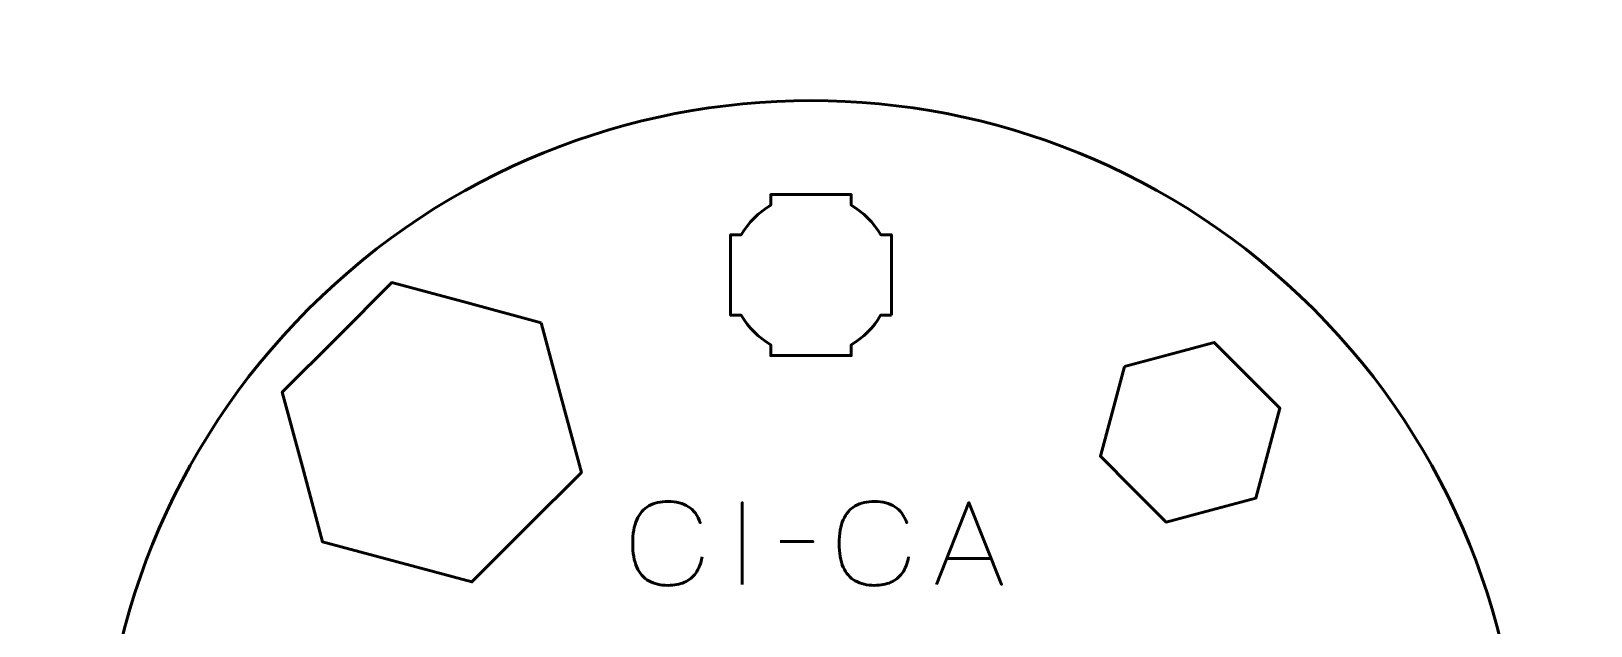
# Model space of a CAD drawing. Header units: centimetres. Extents: x -16.4 to -4.6, y -20.8 to -8.9.
# Drawn here: x -10.41 to -4.59, y -11.16 to -8.94 of the extents above; entities that cross this region are included whole.
import ezdxf

# ---------------------------------------------------------------- set-up
doc = ezdxf.new("R2010")
doc.units = ezdxf.units.CM
doc.header["$MEASUREMENT"] = 0
doc.layers.add('Layer 1', color=7, linetype='Continuous')

msp = doc.modelspace()

# ---------------------------------------------------------------- linework, layer by layer
at = {"layer": 'Layer 1', "lineweight": 53}
for points, knots in [([(-5.62616, -9.97618), (-4.59146, -11.01088), (-4.59146, -12.68912), (-5.62619, -13.72385), (-5.62619, -13.72385), (-6.66089, -14.75855), (-8.33913, -14.75855), (-9.37383, -13.72385), (-9.37383, -13.72385), (-10.40855, -12.68912), (-10.40855, -11.01088), (-9.37385, -9.97618), (-9.37385, -9.97618), (-8.33913, -8.94145), (-6.66089, -8.94145), (-5.62616, -9.97618)], [0, 0, 0, 0, 0.25, 0.25, 0.25, 0.25, 0.5, 0.5, 0.5, 0.5, 0.75, 0.75, 0.75, 0.75, 1, 1, 1, 1]), ([(-7.19997, -9.99998), (-7.19997, -9.99998), (-7.24017, -9.99998), (-7.24017, -9.99998), (-7.24017, -9.99998), (-7.2665, -10.0455), (-7.30446, -10.08343), (-7.34997, -10.10976), (-7.34997, -10.10976), (-7.34997, -10.10976), (-7.34997, -10.14998), (-7.34997, -10.14998), (-7.34997, -10.14998), (-7.34997, -10.14998), (-7.64997, -10.14998), (-7.64997, -10.14998), (-7.64997, -10.14998), (-7.64997, -10.14998), (-7.64997, -10.10979), (-7.64997, -10.10979), (-7.64997, -10.10979), (-7.6955, -10.08346), (-7.73349, -10.04551), (-7.75985, -9.99998), (-7.75985, -9.99998), (-7.75985, -9.99998), (-7.79997, -9.99998), (-7.79997, -9.99998), (-7.79997, -9.99998), (-7.79997, -9.99998), (-7.79997, -9.85456), (-7.79997, -9.85456), (-7.79997, -9.85456), (-7.79997, -9.85456), (-7.80003, -9.84991), (-7.80003, -9.84991), (-7.80003, -9.84991), (-7.80003, -9.84991), (-7.79997, -9.84527), (-7.79997, -9.84527), (-7.79997, -9.84527), (-7.79997, -9.84527), (-7.79997, -9.69998), (-7.79997, -9.69998), (-7.79997, -9.69998), (-7.79997, -9.69998), (-7.7599, -9.69998), (-7.7599, -9.69998), (-7.7599, -9.69998), (-7.73355, -9.65441), (-7.69555, -9.6164), (-7.64997, -9.59004), (-7.64997, -9.59004), (-7.64997, -9.59004), (-7.64997, -9.54998), (-7.64997, -9.54998), (-7.64997, -9.54998), (-7.64997, -9.54998), (-7.50669, -9.54998), (-7.50669, -9.54998), (-7.50669, -9.54998), (-7.50669, -9.54998), (-7.50002, -9.5499), (-7.50002, -9.5499), (-7.50002, -9.5499), (-7.50002, -9.5499), (-7.49334, -9.54998), (-7.49334, -9.54998), (-7.49334, -9.54998), (-7.49334, -9.54998), (-7.34997, -9.54998), (-7.34997, -9.54998), (-7.34997, -9.54998), (-7.34997, -9.54998), (-7.34997, -9.59008), (-7.34997, -9.59008), (-7.34997, -9.59008), (-7.30443, -9.61644), (-7.26645, -9.65443), (-7.24012, -9.69998), (-7.24012, -9.69998), (-7.24012, -9.69998), (-7.19997, -9.69998), (-7.19997, -9.69998), (-7.19997, -9.69998), (-7.19997, -9.69998), (-7.19997, -9.99998), (-7.19997, -9.99998)], [0, 0, 0, 0, 0.0454545, 0.0454545, 0.0454545, 0.0454545, 0.0909091, 0.0909091, 0.0909091, 0.0909091, 0.1363636, 0.1363636, 0.1363636, 0.1363636, 0.1818182, 0.1818182, 0.1818182, 0.1818182, 0.2272727, 0.2272727, 0.2272727, 0.2272727, 0.2727273, 0.2727273, 0.2727273, 0.2727273, 0.3181818, 0.3181818, 0.3181818, 0.3181818, 0.3636364, 0.3636364, 0.3636364, 0.3636364, 0.4090909, 0.4090909, 0.4090909, 0.4090909, 0.4545455, 0.4545455, 0.4545455, 0.4545455, 0.5, 0.5, 0.5, 0.5, 0.5454545, 0.5454545, 0.5454545, 0.5454545, 0.5909091, 0.5909091, 0.5909091, 0.5909091, 0.6363636, 0.6363636, 0.6363636, 0.6363636, 0.6818182, 0.6818182, 0.6818182, 0.6818182, 0.7272727, 0.7272727, 0.7272727, 0.7272727, 0.7727273, 0.7727273, 0.7727273, 0.7727273, 0.8181818, 0.8181818, 0.8181818, 0.8181818, 0.8636364, 0.8636364, 0.8636364, 0.8636364, 0.9090909, 0.9090909, 0.9090909, 0.9090909, 0.9545455, 0.9545455, 0.9545455, 0.9545455, 1, 1, 1, 1]), ([(-8.50598, -10.02754), (-8.50598, -10.02754), (-8.43126, -10.30637), (-8.43126, -10.30637), (-8.43126, -10.30637), (-8.43126, -10.30637), (-8.35655, -10.58522), (-8.35655, -10.58522), (-8.35655, -10.58522), (-8.35655, -10.58522), (-8.56067, -10.78934), (-8.56067, -10.78934), (-8.56067, -10.78934), (-8.56067, -10.78934), (-8.76479, -10.99346), (-8.76479, -10.99346), (-8.76479, -10.99346), (-8.76479, -10.99346), (-9.04364, -10.91875), (-9.04364, -10.91875), (-9.04364, -10.91875), (-9.04364, -10.91875), (-9.32247, -10.84403), (-9.32247, -10.84403), (-9.32247, -10.84403), (-9.32247, -10.84403), (-9.39718, -10.5652), (-9.39718, -10.5652), (-9.39718, -10.5652), (-9.39718, -10.5652), (-9.4719, -10.28636), (-9.4719, -10.28636), (-9.4719, -10.28636), (-9.4719, -10.28636), (-9.26778, -10.08223), (-9.26778, -10.08223), (-9.26778, -10.08223), (-9.26778, -10.08223), (-9.06365, -9.87811), (-9.06365, -9.87811), (-9.06365, -9.87811), (-9.06365, -9.87811), (-8.78481, -9.95283), (-8.78481, -9.95283), (-8.78481, -9.95283), (-8.78481, -9.95283), (-8.50598, -10.02754), (-8.50598, -10.02754)], [0, 0, 0, 0, 0.0833333, 0.0833333, 0.0833333, 0.0833333, 0.1666667, 0.1666667, 0.1666667, 0.1666667, 0.25, 0.25, 0.25, 0.25, 0.3333333, 0.3333333, 0.3333333, 0.3333333, 0.4166667, 0.4166667, 0.4166667, 0.4166667, 0.5, 0.5, 0.5, 0.5, 0.5833333, 0.5833333, 0.5833333, 0.5833333, 0.6666667, 0.6666667, 0.6666667, 0.6666667, 0.75, 0.75, 0.75, 0.75, 0.8333333, 0.8333333, 0.8333333, 0.8333333, 0.9166667, 0.9166667, 0.9166667, 0.9166667, 1, 1, 1, 1]), ([(-6.33075, -10.19084), (-6.33075, -10.19084), (-6.16345, -10.14601), (-6.16345, -10.14601), (-6.16345, -10.14601), (-6.16345, -10.14601), (-5.99614, -10.10118), (-5.99614, -10.10118), (-5.99614, -10.10118), (-5.99614, -10.10118), (-5.87367, -10.22366), (-5.87367, -10.22366), (-5.87367, -10.22366), (-5.87367, -10.22366), (-5.75119, -10.34613), (-5.75119, -10.34613), (-5.75119, -10.34613), (-5.75119, -10.34613), (-5.79602, -10.51344), (-5.79602, -10.51344), (-5.79602, -10.51344), (-5.79602, -10.51344), (-5.84085, -10.68074), (-5.84085, -10.68074), (-5.84085, -10.68074), (-5.84085, -10.68074), (-6.00815, -10.72557), (-6.00815, -10.72557), (-6.00815, -10.72557), (-6.00815, -10.72557), (-6.17546, -10.7704), (-6.17546, -10.7704), (-6.17546, -10.7704), (-6.17546, -10.7704), (-6.29793, -10.64792), (-6.29793, -10.64792), (-6.29793, -10.64792), (-6.29793, -10.64792), (-6.42041, -10.52545), (-6.42041, -10.52545), (-6.42041, -10.52545), (-6.42041, -10.52545), (-6.37558, -10.35814), (-6.37558, -10.35814), (-6.37558, -10.35814), (-6.37558, -10.35814), (-6.33075, -10.19084), (-6.33075, -10.19084)], [0, 0, 0, 0, 0.0833333, 0.0833333, 0.0833333, 0.0833333, 0.1666667, 0.1666667, 0.1666667, 0.1666667, 0.25, 0.25, 0.25, 0.25, 0.3333333, 0.3333333, 0.3333333, 0.3333333, 0.4166667, 0.4166667, 0.4166667, 0.4166667, 0.5, 0.5, 0.5, 0.5, 0.5833333, 0.5833333, 0.5833333, 0.5833333, 0.6666667, 0.6666667, 0.6666667, 0.6666667, 0.75, 0.75, 0.75, 0.75, 0.8333333, 0.8333333, 0.8333333, 0.8333333, 0.9166667, 0.9166667, 0.9166667, 0.9166667, 1, 1, 1, 1])]:
    msp.add_open_spline(points, degree=3, knots=knots, dxfattribs=at)
at = {"layer": 'Layer 1', "color": 5, "lineweight": 53}
for points, knots in [([(-7.90601, -10.90039), (-7.91053, -10.92459), (-7.91843, -10.94456), (-7.92951, -10.96022), (-7.92951, -10.96022), (-7.94065, -10.97582), (-7.95491, -10.98739), (-7.97226, -10.99494), (-7.97226, -10.99494), (-7.98955, -11.00249), (-8.00987, -11.0063), (-8.03301, -11.00623), (-8.03301, -11.00623), (-8.06116, -11.0063), (-8.08508, -11.00086), (-8.1047, -10.98979), (-8.1047, -10.98979), (-8.12431, -10.97878), (-8.13927, -10.96178), (-8.14957, -10.93871), (-8.14957, -10.93871), (-8.15987, -10.91563), (-8.16502, -10.88607), (-8.16509, -10.85002), (-8.16509, -10.85002), (-8.16502, -10.81411), (-8.15987, -10.78461), (-8.14957, -10.76154), (-8.14957, -10.76154), (-8.13927, -10.73847), (-8.12431, -10.7214), (-8.1047, -10.71032), (-8.1047, -10.71032), (-8.08508, -10.69924), (-8.06116, -10.69374), (-8.03301, -10.69381), (-8.03301, -10.69381), (-8.00288, -10.69374), (-7.97763, -10.70016), (-7.95731, -10.71307), (-7.95731, -10.71307), (-7.93706, -10.72598), (-7.92217, -10.74595), (-7.91279, -10.77297), (-7.91279, -10.77297), (-7.92217, -10.74595), (-7.93706, -10.72598), (-7.95731, -10.71307), (-7.95731, -10.71307), (-7.97763, -10.70016), (-8.00288, -10.69374), (-8.03301, -10.69381), (-8.03301, -10.69381), (-8.06116, -10.69374), (-8.08508, -10.69924), (-8.1047, -10.71032), (-8.1047, -10.71032), (-8.12431, -10.7214), (-8.13927, -10.73847), (-8.14957, -10.76154), (-8.14957, -10.76154), (-8.15987, -10.78461), (-8.16502, -10.81411), (-8.16509, -10.85002), (-8.16509, -10.85002), (-8.16502, -10.88607), (-8.15987, -10.91563), (-8.14957, -10.93871), (-8.14957, -10.93871), (-8.13927, -10.96178), (-8.12431, -10.97878), (-8.1047, -10.98979), (-8.1047, -10.98979), (-8.08508, -11.00086), (-8.06116, -11.0063), (-8.03301, -11.00623), (-8.03301, -11.00623), (-8.00987, -11.0063), (-7.98955, -11.00249), (-7.97226, -10.99494), (-7.97226, -10.99494), (-7.95491, -10.98739), (-7.94065, -10.97582), (-7.92951, -10.96022), (-7.92951, -10.96022), (-7.91843, -10.94456), (-7.91053, -10.92459), (-7.90601, -10.90039)], [0, 0, 0, 0, 0.0454545, 0.0454545, 0.0454545, 0.0454545, 0.0909091, 0.0909091, 0.0909091, 0.0909091, 0.1363636, 0.1363636, 0.1363636, 0.1363636, 0.1818182, 0.1818182, 0.1818182, 0.1818182, 0.2272727, 0.2272727, 0.2272727, 0.2272727, 0.2727273, 0.2727273, 0.2727273, 0.2727273, 0.3181818, 0.3181818, 0.3181818, 0.3181818, 0.3636364, 0.3636364, 0.3636364, 0.3636364, 0.4090909, 0.4090909, 0.4090909, 0.4090909, 0.4545455, 0.4545455, 0.4545455, 0.4545455, 0.5, 0.5, 0.5, 0.5, 0.5454545, 0.5454545, 0.5454545, 0.5454545, 0.5909091, 0.5909091, 0.5909091, 0.5909091, 0.6363636, 0.6363636, 0.6363636, 0.6363636, 0.6818182, 0.6818182, 0.6818182, 0.6818182, 0.7272727, 0.7272727, 0.7272727, 0.7272727, 0.7727273, 0.7727273, 0.7727273, 0.7727273, 0.8181818, 0.8181818, 0.8181818, 0.8181818, 0.8636364, 0.8636364, 0.8636364, 0.8636364, 0.9090909, 0.9090909, 0.9090909, 0.9090909, 0.9545455, 0.9545455, 0.9545455, 0.9545455, 1, 1, 1, 1]), ([(-7.75615, -11.00284), (-7.75615, -11.00284), (-7.75615, -10.69762), (-7.75615, -10.69762), (-7.75615, -10.69762), (-7.75615, -10.69762), (-7.75615, -11.00284), (-7.75615, -11.00284)], [0, 0, 0, 0, 0.5, 0.5, 0.5, 0.5, 1, 1, 1, 1]), ([(-7.13597, -10.90039), (-7.14049, -10.92459), (-7.14839, -10.94456), (-7.15947, -10.96022), (-7.15947, -10.96022), (-7.17061, -10.97582), (-7.18487, -10.98739), (-7.20222, -10.99494), (-7.20222, -10.99494), (-7.21951, -11.00249), (-7.23983, -11.0063), (-7.26297, -11.00623), (-7.26297, -11.00623), (-7.29112, -11.0063), (-7.31504, -11.00086), (-7.33466, -10.98979), (-7.33466, -10.98979), (-7.35427, -10.97878), (-7.36923, -10.96178), (-7.37953, -10.93871), (-7.37953, -10.93871), (-7.38983, -10.91563), (-7.39498, -10.88607), (-7.39505, -10.85002), (-7.39505, -10.85002), (-7.39498, -10.81411), (-7.38983, -10.78461), (-7.37953, -10.76154), (-7.37953, -10.76154), (-7.36923, -10.73847), (-7.35427, -10.7214), (-7.33466, -10.71032), (-7.33466, -10.71032), (-7.31504, -10.69924), (-7.29112, -10.69374), (-7.26297, -10.69381), (-7.26297, -10.69381), (-7.23284, -10.69374), (-7.20759, -10.70016), (-7.18727, -10.71307), (-7.18727, -10.71307), (-7.16702, -10.72598), (-7.15213, -10.74595), (-7.14275, -10.77297), (-7.14275, -10.77297), (-7.15213, -10.74595), (-7.16702, -10.72598), (-7.18727, -10.71307), (-7.18727, -10.71307), (-7.20759, -10.70016), (-7.23284, -10.69374), (-7.26297, -10.69381), (-7.26297, -10.69381), (-7.29112, -10.69374), (-7.31504, -10.69924), (-7.33466, -10.71032), (-7.33466, -10.71032), (-7.35427, -10.7214), (-7.36923, -10.73847), (-7.37953, -10.76154), (-7.37953, -10.76154), (-7.38983, -10.78461), (-7.39498, -10.81411), (-7.39505, -10.85002), (-7.39505, -10.85002), (-7.39498, -10.88607), (-7.38983, -10.91563), (-7.37953, -10.93871), (-7.37953, -10.93871), (-7.36923, -10.96178), (-7.35427, -10.97878), (-7.33466, -10.98979), (-7.33466, -10.98979), (-7.31504, -11.00086), (-7.29112, -11.0063), (-7.26297, -11.00623), (-7.26297, -11.00623), (-7.23983, -11.0063), (-7.21951, -11.00249), (-7.20222, -10.99494), (-7.20222, -10.99494), (-7.18487, -10.98739), (-7.17061, -10.97582), (-7.15947, -10.96022), (-7.15947, -10.96022), (-7.14839, -10.94456), (-7.14049, -10.92459), (-7.13597, -10.90039)], [0, 0, 0, 0, 0.0454545, 0.0454545, 0.0454545, 0.0454545, 0.0909091, 0.0909091, 0.0909091, 0.0909091, 0.1363636, 0.1363636, 0.1363636, 0.1363636, 0.1818182, 0.1818182, 0.1818182, 0.1818182, 0.2272727, 0.2272727, 0.2272727, 0.2272727, 0.2727273, 0.2727273, 0.2727273, 0.2727273, 0.3181818, 0.3181818, 0.3181818, 0.3181818, 0.3636364, 0.3636364, 0.3636364, 0.3636364, 0.4090909, 0.4090909, 0.4090909, 0.4090909, 0.4545455, 0.4545455, 0.4545455, 0.4545455, 0.5, 0.5, 0.5, 0.5, 0.5454545, 0.5454545, 0.5454545, 0.5454545, 0.5909091, 0.5909091, 0.5909091, 0.5909091, 0.6363636, 0.6363636, 0.6363636, 0.6363636, 0.6818182, 0.6818182, 0.6818182, 0.6818182, 0.7272727, 0.7272727, 0.7272727, 0.7272727, 0.7727273, 0.7727273, 0.7727273, 0.7727273, 0.8181818, 0.8181818, 0.8181818, 0.8181818, 0.8636364, 0.8636364, 0.8636364, 0.8636364, 0.9090909, 0.9090909, 0.9090909, 0.9090909, 0.9545455, 0.9545455, 0.9545455, 0.9545455, 1, 1, 1, 1]), ([(-7.03183, -11.00284), (-7.03183, -11.00284), (-6.91076, -10.69762), (-6.91076, -10.69762), (-6.91076, -10.69762), (-6.91076, -10.69762), (-6.78926, -11.00284), (-6.78926, -11.00284), (-6.78926, -11.00284), (-6.78926, -11.00284), (-6.91076, -10.69762), (-6.91076, -10.69762), (-6.91076, -10.69762), (-6.91076, -10.69762), (-7.03183, -11.00284), (-7.03183, -11.00284)], [0, 0, 0, 0, 0.25, 0.25, 0.25, 0.25, 0.5, 0.5, 0.5, 0.5, 0.75, 0.75, 0.75, 0.75, 1, 1, 1, 1]), ([(-7.61518, -10.84324), (-7.61518, -10.84324), (-7.49199, -10.84324), (-7.49199, -10.84324), (-7.49199, -10.84324), (-7.49199, -10.84324), (-7.61518, -10.84324), (-7.61518, -10.84324)], [0, 0, 0, 0, 0.5, 0.5, 0.5, 0.5, 1, 1, 1, 1]), ([(-6.99373, -10.90674), (-6.99373, -10.90674), (-6.82779, -10.90674), (-6.82779, -10.90674), (-6.82779, -10.90674), (-6.82779, -10.90674), (-6.99373, -10.90674), (-6.99373, -10.90674)], [0, 0, 0, 0, 0.5, 0.5, 0.5, 0.5, 1, 1, 1, 1])]:
    msp.add_open_spline(points, degree=3, knots=knots, dxfattribs=at)

doc.saveas('drawing.dxf')
